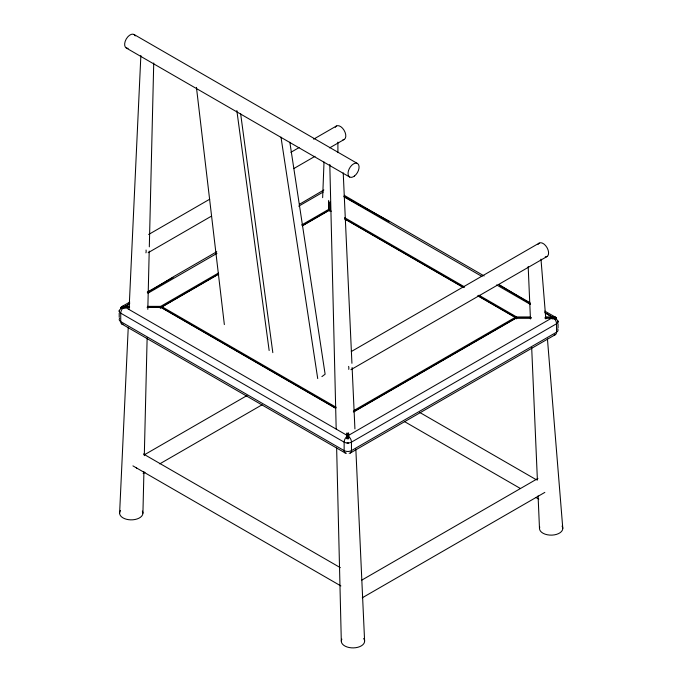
<?xml version="1.0" encoding="UTF-8"?>
<svg xmlns="http://www.w3.org/2000/svg" width="682" height="682" viewBox="0 0 682 682"><rect width="100%" height="100%" fill="white"/><g stroke="black" fill="none" stroke-linecap="round" stroke-linejoin="round"><path stroke-width="1.02" d="M330.25 202.077L330.25 210.38L328.698 210.38L328.698 202.077M348.579 432.789L348.579 438.697A3.35 1.935 0 0 1 347.019 438.697L347.019 433.505M348.579 438.697L348.579 433.505M142.922 513.171L143.919 471.629M144.303 455.653L147.133 337.871M147.815 309.338L149.213 251.078M149.315 246.833L153.731 62.974M322.646 197.669L324.018 162.001M119.614 513.094L128.25 327.249M129.077 309.278L140.867 55.489M321.904 376.617L325.126 374.213L289.833 142.188M129.674 303.609L125.164 306.371A10.23 8.355 0 0 0 123.621 306.465A5.115 4.177 0 0 0 121.132 307.377A3.333 1.927 0 0 0 121.123 308.281L125.292 308.281M147.687 292.561L173.808 276.542L216.74 251.752M299.449 204.268L323.873 189.963M148.642 234.48L209.724 199.195M290.864 152.325L299.066 147.585M313.643 139.162L336.431 126M148.165 252.698L211.07 216.365M294.044 168.428L315.016 156.314M329.611 147.883L344.205 139.46M129.708 303.754L125.164 306.371L129.606 306.371M147.883 293.26L216.936 253.389M298.716 206.177L323.242 192.009M147.372 306.371L160.696 306.371L218.445 273.03M301.572 225.034L328.698 209.374M160.065 307.914L218.53 273.985M302.996 225.222L329.474 209.937L330.25 210.38L330.25 201.684M335.851 408.134L162.111 307.829L162.111 306.823L218.777 274.104M302.45 225.793L329.474 210.192L331.256 211.224M144.627 454.655L246.986 395.569M351.307 351.537L539.232 243.082M143.143 473.461L144.985 472.396M159.733 463.879L262.093 404.784M350.906 369.704L546.998 256.543M353.898 410.504L515.157 317.403L515.157 318.409L353.319 411.843M353.83 411.809L516.581 317.846L531.38 317.846M348.579 435.355L552.105 317.846A10.23 8.355 0 0 1 553.648 317.94A5.115 4.177 0 0 1 556.145 318.852A3.333 1.927 0 0 0 556.145 317.957A5.089 4.16 0 0 0 553.665 317.036A10.23 8.355 0 0 0 552.096 316.951L545.438 316.951M350.386 452.976L555.472 334.572M361.827 580.101L537.953 478.423M362.261 597.799L544.841 492.387M160.645 307.412L147.159 307.377M121.515 306.772L129.793 302.066M147.261 292.126L173.015 277.48M121.123 308.273A5.089 4.16 0 0 1 123.613 307.36A10.23 8.355 0 0 1 125.173 307.267L129.614 307.267M147.372 307.267L160.696 307.267L335.373 408.117M121.132 307.377L129.461 307.377M478.952 295.229L516.581 316.951L529.897 316.951M545.447 317.846L552.105 317.846M531.159 317.957L516.581 317.957L478.764 296.124M544.688 317.957L556.145 317.957M551.977 318.852L556.145 318.852M347.019 443.027L348.579 443.027M344.18 196.493L388.74 220.883L484.126 275.954M344.146 196.595L389.541 221.821L344.154 195.274M499.684 285.417L530.016 302.697M544.73 311.077L555.762 317.36M134.039 34.475L357.436 163.492M126.264 48.013L349.661 177.03M344.12 196.876L481.901 276.423M496.632 284.931L530.434 304.445M545.165 312.944L552.096 316.951L544.884 312.544M344.581 217.652L464.621 286.952M345.007 218.905L463.999 287.599M344.649 218.956L463.376 287.506M477.664 295.749L515.157 317.403M419.626 412.38L536.487 479.838M404.46 421.561L520.4 488.5M536.035 497.528L538.797 499.122M162.111 306.823L336.192 407.325M125.173 307.267L347.019 435.355M121.805 323.993L345.211 452.976M143.425 453.99L340.335 567.671M132.93 465.874L340.881 585.932M498.883 284.479L530.451 303.737M280.984 137.099L317.718 378.578M240.635 113.698L272.817 352.637M236.842 110.561L269.151 350.522M196.442 87.373L224.352 324.589M540.979 259.134L545.822 318.954M547.45 339.005L562.795 528.38M343.225 172.887L351.929 363.293M352.117 367.513L354.921 428.901M355.842 449.071L364.614 641.14M528.183 266.517L530.451 319.005M531.679 347.513L537.399 480.102M538.081 495.865L539.488 528.448M329.798 164.447L336.183 428.952M336.644 448.065L341.307 641.208M337.897 142.112L337.914 152.606M558.064 321.179L558.064 322.075M558.055 323.788L558.055 327.957M516.581 316.951L516.581 318.852M347.019 432.789L347.019 438.697M329.474 210.192L329.474 211.207M328.698 200.406L328.698 210.38M160.696 306.371L160.696 308.281M119.205 310.6L119.205 311.503M119.214 313.174L119.214 317.343M142.368 511.091A11.654 6.726 0 0 1 130.68 519.855A11.654 6.726 0 0 1 120.569 510.46M363.659 638.497A11.654 6.726 0 0 1 353.549 647.891A11.654 6.726 0 0 1 341.861 639.128M128.139 48.337A7.8 4.51 -60 0 1 126.238 39.01A7.8 4.51 -60 0 1 135.275 35.916M136.281 467.52A7.766 4.484 60 0 1 136.707 468.21M335.254 127.338A7.766 4.484 60 0 1 344.009 130.16A7.766 4.484 60 0 1 342.935 139.819M146.05 250.03A7.766 4.484 60 0 1 145.931 252.86M562.053 526.061A11.654 6.726 0 0 1 551.968 535.123A11.654 6.726 0 0 1 539.752 526.981M538.055 244.42A7.766 4.484 60 0 1 546.998 247.575A7.766 4.484 60 0 1 545.25 256.892M348.638 366.396A7.766 4.484 60 0 1 348.758 369.371M349.15 453.206A5.183 2.992 60 0 0 351.46 450.606L556.538 332.202A5.183 2.992 0 0 0 557.629 328.903M348.579 436.352A5.183 2.992 60 0 1 351.46 442.149L351.46 450.606A5.183 2.992 0 0 1 344.137 450.606L120.731 321.623A5.183 2.992 0 0 1 119.64 318.323M553.648 317.94A5.183 2.992 60 0 1 556.538 323.745L556.538 332.202A5.183 2.992 60 0 1 554.227 334.802M556.853 319.713A5.183 2.992 0 0 1 556.538 323.745L351.46 442.149A5.183 2.992 0 0 1 344.137 442.149L120.731 313.166A5.183 2.992 0 0 1 120.416 309.134M123.613 307.369A5.183 2.992 -60 0 0 120.731 313.166L120.731 321.623A5.183 2.992 -60 0 0 123.041 324.214M347.019 436.352A5.183 2.992 -60 0 0 344.137 442.149L344.137 450.606A5.183 2.992 -60 0 0 346.447 453.206M120.74 308.614A5.183 2.992 60 0 1 123.621 306.465M553.665 317.045A5.183 2.992 -60 0 1 556.495 318.886M354.444 176.033A7.8 4.51 -60 0 0 357.82 163.757A7.8 4.51 -60 0 0 348.383 170.994A7.8 4.51 -60 0 0 354.444 176.033"/></g></svg>
